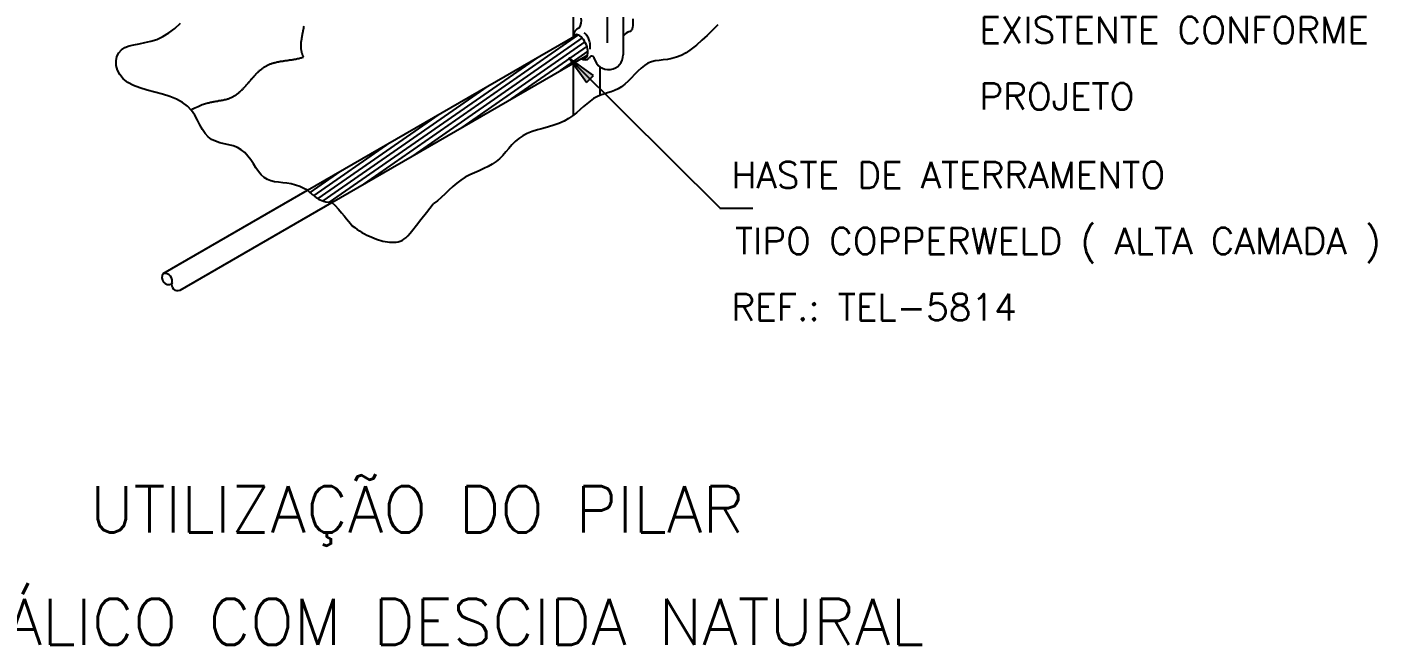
# Model space of a CAD drawing. Header units: millimetres. Extents: x -5321.6 to -5305.5, y -4645.7 to -4625.9.
# Drawn here: x -5316.03 to -5305.82, y -4645.65 to -4640.98 of the extents above; entities that cross this region are included whole.
import ezdxf
from ezdxf.enums import TextEntityAlignment as Align

# ---------------------------------------------------------------- set-up
doc = ezdxf.new("R2010")
doc.units = ezdxf.units.MM
doc.header["$LTSCALE"] = 10
doc.linetypes.add('DASHEDX2', pattern=[1.5, 1, -0.5])
doc.layers.add('Termotécnica', color=7, linetype='Continuous')
doc.styles.add('r140', font='romans.shx')
doc.styles.add('r80', font='romans.shx')

msp = doc.modelspace()

# ---------------------------------------------------------------- linework, layer by layer
at = {"layer": 'Termotécnica', "color": 2}
for p, q in [((-5311.891, -4641.051), (-5311.891, -4640.636)), ((-5311.636, -4640.835), (-5311.636, -4641.097)), ((-5314.908, -4640.988), (-5314.864, -4640.949)), ((-5311.515, -4640.877), (-5311.515, -4641.188)), ((-5315.043, -4641.071), (-5314.997, -4641.05)), ((-5314.997, -4641.05), (-5314.952, -4641.022)), ((-5314.952, -4641.022), (-5314.908, -4640.988)), ((-5313.946, -4641.064), (-5313.945, -4641.059)), ((-5313.945, -4641.059), (-5313.944, -4641.054)), ((-5313.944, -4641.049), (-5313.943, -4641.045)), ((-5313.944, -4641.054), (-5313.944, -4641.049)), ((-5313.943, -4641.045), (-5313.942, -4641.04)), ((-5313.942, -4641.04), (-5313.941, -4641.035)), ((-5313.941, -4641.035), (-5313.94, -4641.03)), ((-5313.94, -4641.03), (-5313.939, -4641.025)), ((-5313.939, -4641.025), (-5313.938, -4641.02)), ((-5313.938, -4641.02), (-5313.937, -4641.015)), ((-5313.937, -4641.015), (-5313.936, -4641.009)), ((-5313.936, -4641.009), (-5313.935, -4641.004)), ((-5313.935, -4641.004), (-5313.934, -4640.999)), ((-5313.934, -4640.999), (-5313.933, -4640.994)), ((-5313.933, -4640.994), (-5313.932, -4640.988)), ((-5313.932, -4640.988), (-5313.931, -4640.983)), ((-5313.931, -4640.983), (-5313.93, -4640.978)), ((-5313.93, -4640.978), (-5313.929, -4640.972)), ((-5310.879, -4641.041), (-5310.92, -4641.078)), ((-5310.838, -4641.001), (-5310.879, -4641.041)), ((-5310.798, -4640.96), (-5310.838, -4641.001)), ((-5315.332, -4641.174), (-5315.312, -4641.15)), ((-5315.312, -4641.15), (-5315.285, -4641.133)), ((-5315.285, -4641.133), (-5315.254, -4641.121)), ((-5315.254, -4641.121), (-5315.217, -4641.112)), ((-5315.217, -4641.112), (-5315.177, -4641.104)), ((-5315.177, -4641.104), (-5315.134, -4641.096)), ((-5315.134, -4641.096), (-5315.089, -4641.085)), ((-5315.089, -4641.085), (-5315.043, -4641.071)), ((-5313.951, -4641.103), (-5313.95, -4641.099)), ((-5313.951, -4641.107), (-5313.951, -4641.103)), ((-5313.951, -4641.111), (-5313.951, -4641.107)), ((-5313.951, -4641.115), (-5313.951, -4641.111)), ((-5313.951, -4641.119), (-5313.951, -4641.115)), ((-5313.951, -4641.123), (-5313.951, -4641.119)), ((-5313.951, -4641.126), (-5313.951, -4641.123)), ((-5313.951, -4641.13), (-5313.951, -4641.126)), ((-5313.951, -4641.134), (-5313.951, -4641.13)), ((-5313.951, -4641.137), (-5313.951, -4641.134)), ((-5313.951, -4641.141), (-5313.951, -4641.137)), ((-5313.95, -4641.144), (-5313.951, -4641.141)), ((-5313.95, -4641.09), (-5313.949, -4641.086)), ((-5313.95, -4641.095), (-5313.95, -4641.09)), ((-5313.95, -4641.099), (-5313.95, -4641.095)), ((-5313.95, -4641.147), (-5313.95, -4641.144)), ((-5313.949, -4641.151), (-5313.95, -4641.147)), ((-5313.949, -4641.082), (-5313.948, -4641.077)), ((-5313.949, -4641.086), (-5313.949, -4641.082)), ((-5313.949, -4641.154), (-5313.949, -4641.151)), ((-5313.948, -4641.157), (-5313.949, -4641.154)), ((-5313.948, -4641.077), (-5313.947, -4641.073)), ((-5313.948, -4641.16), (-5313.948, -4641.157)), ((-5313.947, -4641.163), (-5313.948, -4641.16)), ((-5313.947, -4641.068), (-5313.946, -4641.064)), ((-5313.947, -4641.073), (-5313.947, -4641.068)), ((-5310.999, -4641.145), (-5311.038, -4641.172)), ((-5310.96, -4641.114), (-5310.999, -4641.145)), ((-5310.92, -4641.078), (-5310.96, -4641.114)), ((-5315.352, -4641.234), (-5315.345, -4641.202)), ((-5315.35, -4641.268), (-5315.352, -4641.234)), ((-5315.345, -4641.202), (-5315.332, -4641.174)), ((-5314.205, -4641.266), (-5314.2, -4641.264)), ((-5314.2, -4641.264), (-5314.195, -4641.261)), ((-5314.195, -4641.261), (-5314.191, -4641.259)), ((-5314.191, -4641.259), (-5314.186, -4641.257)), ((-5314.186, -4641.257), (-5314.181, -4641.256)), ((-5314.181, -4641.256), (-5314.176, -4641.254)), ((-5314.176, -4641.254), (-5314.171, -4641.252)), ((-5314.171, -4641.252), (-5314.166, -4641.251)), ((-5314.166, -4641.251), (-5314.16, -4641.249)), ((-5314.16, -4641.249), (-5314.155, -4641.248)), ((-5314.155, -4641.248), (-5314.15, -4641.246)), ((-5314.15, -4641.246), (-5314.145, -4641.245)), ((-5314.145, -4641.245), (-5314.139, -4641.244)), ((-5314.139, -4641.244), (-5314.134, -4641.242)), ((-5314.134, -4641.242), (-5314.129, -4641.241)), ((-5314.129, -4641.241), (-5314.123, -4641.24)), ((-5314.123, -4641.24), (-5314.118, -4641.239)), ((-5314.118, -4641.239), (-5314.112, -4641.238)), ((-5314.112, -4641.238), (-5314.107, -4641.237)), ((-5314.107, -4641.237), (-5314.101, -4641.236)), ((-5314.101, -4641.236), (-5314.096, -4641.236)), ((-5314.096, -4641.236), (-5314.09, -4641.235)), ((-5314.09, -4641.235), (-5314.084, -4641.234)), ((-5314.084, -4641.234), (-5314.079, -4641.233)), ((-5314.079, -4641.233), (-5314.073, -4641.232)), ((-5314.073, -4641.232), (-5314.067, -4641.231)), ((-5314.067, -4641.231), (-5314.062, -4641.231)), ((-5314.062, -4641.231), (-5314.056, -4641.23)), ((-5314.056, -4641.23), (-5314.05, -4641.229)), ((-5314.05, -4641.229), (-5314.045, -4641.228)), ((-5314.045, -4641.228), (-5314.039, -4641.227)), ((-5314.039, -4641.227), (-5314.033, -4641.226)), ((-5314.033, -4641.226), (-5314.027, -4641.226)), ((-5314.027, -4641.226), (-5314.021, -4641.225)), ((-5314.021, -4641.225), (-5314.015, -4641.224)), ((-5314.015, -4641.224), (-5314.01, -4641.223)), ((-5314.01, -4641.223), (-5314.004, -4641.222)), ((-5314.004, -4641.222), (-5313.998, -4641.221)), ((-5313.998, -4641.221), (-5313.992, -4641.22)), ((-5313.992, -4641.22), (-5313.986, -4641.219)), ((-5313.986, -4641.219), (-5313.98, -4641.217)), ((-5313.98, -4641.217), (-5313.974, -4641.216)), ((-5313.974, -4641.216), (-5313.968, -4641.215)), ((-5313.968, -4641.215), (-5313.963, -4641.213)), ((-5313.963, -4641.213), (-5313.957, -4641.212)), ((-5313.957, -4641.212), (-5313.951, -4641.21)), ((-5313.951, -4641.21), (-5313.945, -4641.209)), ((-5313.946, -4641.166), (-5313.947, -4641.163)), ((-5313.946, -4641.169), (-5313.946, -4641.166)), ((-5313.945, -4641.172), (-5313.946, -4641.169)), ((-5313.944, -4641.175), (-5313.945, -4641.172)), ((-5313.945, -4641.209), (-5313.939, -4641.207)), ((-5313.943, -4641.178), (-5313.944, -4641.175)), ((-5313.942, -4641.18), (-5313.943, -4641.178)), ((-5313.942, -4641.183), (-5313.942, -4641.18)), ((-5313.941, -4641.186), (-5313.942, -4641.183)), ((-5313.94, -4641.188), (-5313.941, -4641.186)), ((-5313.939, -4641.191), (-5313.94, -4641.188)), ((-5313.938, -4641.194), (-5313.939, -4641.191)), ((-5313.939, -4641.207), (-5313.933, -4641.205)), ((-5313.937, -4641.196), (-5313.938, -4641.194)), ((-5313.935, -4641.199), (-5313.937, -4641.196)), ((-5313.934, -4641.201), (-5313.935, -4641.199)), ((-5313.933, -4641.204), (-5313.934, -4641.201)), ((-5313.932, -4641.206), (-5313.933, -4641.204)), ((-5311.793, -4641.398), (-5311.925, -4641.211)), ((-5311.739, -4641.344), (-5311.925, -4641.211)), ((-5311.891, -4641.645), (-5311.891, -4641.25)), ((-5311.888, -4641.248), (-5310.784, -4642.347)), ((-5311.327, -4641.252), (-5311.354, -4641.268)), ((-5311.3, -4641.241), (-5311.327, -4641.252)), ((-5311.272, -4641.234), (-5311.3, -4641.241)), ((-5311.242, -4641.23), (-5311.272, -4641.234)), ((-5311.211, -4641.227), (-5311.242, -4641.23)), ((-5311.179, -4641.223), (-5311.211, -4641.227)), ((-5311.146, -4641.217), (-5311.179, -4641.223)), ((-5311.111, -4641.207), (-5311.146, -4641.217)), ((-5311.075, -4641.193), (-5311.111, -4641.207)), ((-5311.038, -4641.172), (-5311.075, -4641.193)), ((-5315.341, -4641.303), (-5315.35, -4641.268)), ((-5315.324, -4641.337), (-5315.341, -4641.303)), ((-5315.299, -4641.369), (-5315.324, -4641.337)), ((-5314.322, -4641.367), (-5314.318, -4641.362)), ((-5314.318, -4641.362), (-5314.314, -4641.358)), ((-5314.314, -4641.358), (-5314.31, -4641.354)), ((-5314.31, -4641.354), (-5314.307, -4641.349)), ((-5314.307, -4641.349), (-5314.303, -4641.345)), ((-5314.303, -4641.345), (-5314.299, -4641.341)), ((-5314.299, -4641.341), (-5314.295, -4641.336)), ((-5314.295, -4641.336), (-5314.291, -4641.332)), ((-5314.291, -4641.332), (-5314.287, -4641.328)), ((-5314.287, -4641.328), (-5314.283, -4641.324)), ((-5314.283, -4641.324), (-5314.279, -4641.32)), ((-5314.279, -4641.32), (-5314.275, -4641.316)), ((-5314.275, -4641.316), (-5314.271, -4641.312)), ((-5314.271, -4641.312), (-5314.267, -4641.309)), ((-5314.267, -4641.309), (-5314.263, -4641.305)), ((-5314.263, -4641.305), (-5314.259, -4641.301)), ((-5314.259, -4641.301), (-5314.254, -4641.298)), ((-5314.254, -4641.298), (-5314.25, -4641.294)), ((-5314.25, -4641.294), (-5314.246, -4641.291)), ((-5314.246, -4641.291), (-5314.241, -4641.288)), ((-5314.241, -4641.288), (-5314.237, -4641.285)), ((-5314.237, -4641.285), (-5314.233, -4641.282)), ((-5314.233, -4641.282), (-5314.228, -4641.279)), ((-5314.228, -4641.279), (-5314.224, -4641.276)), ((-5314.224, -4641.276), (-5314.219, -4641.273)), ((-5314.219, -4641.273), (-5314.214, -4641.271)), ((-5314.214, -4641.271), (-5314.21, -4641.268)), ((-5314.21, -4641.268), (-5314.205, -4641.266)), ((-5311.793, -4641.398), (-5311.739, -4641.345)), ((-5311.688, -4641.495), (-5311.688, -4641.28)), ((-5311.452, -4641.362), (-5311.476, -4641.387)), ((-5311.428, -4641.336), (-5311.452, -4641.362)), ((-5311.404, -4641.311), (-5311.428, -4641.336)), ((-5311.379, -4641.288), (-5311.404, -4641.311)), ((-5311.354, -4641.268), (-5311.379, -4641.288)), ((-5315.264, -4641.397), (-5315.299, -4641.369)), ((-5315.221, -4641.42), (-5315.264, -4641.397)), ((-5315.171, -4641.439), (-5315.221, -4641.42)), ((-5315.116, -4641.456), (-5315.171, -4641.439)), ((-5315.059, -4641.471), (-5315.116, -4641.456)), ((-5314.417, -4641.469), (-5314.413, -4641.466)), ((-5314.413, -4641.466), (-5314.409, -4641.462)), ((-5314.409, -4641.462), (-5314.404, -4641.458)), ((-5314.404, -4641.458), (-5314.4, -4641.454)), ((-5314.4, -4641.454), (-5314.396, -4641.45)), ((-5314.396, -4641.45), (-5314.392, -4641.446)), ((-5314.392, -4641.446), (-5314.388, -4641.442)), ((-5314.388, -4641.442), (-5314.384, -4641.437)), ((-5314.384, -4641.437), (-5314.38, -4641.433)), ((-5314.38, -4641.433), (-5314.376, -4641.429)), ((-5314.376, -4641.429), (-5314.372, -4641.425)), ((-5314.372, -4641.425), (-5314.368, -4641.42)), ((-5314.368, -4641.42), (-5314.364, -4641.416)), ((-5314.364, -4641.416), (-5314.36, -4641.411)), ((-5314.36, -4641.411), (-5314.357, -4641.407)), ((-5314.357, -4641.407), (-5314.353, -4641.402)), ((-5314.353, -4641.402), (-5314.349, -4641.398)), ((-5314.349, -4641.398), (-5314.345, -4641.394)), ((-5314.345, -4641.394), (-5314.341, -4641.389)), ((-5314.341, -4641.389), (-5314.337, -4641.385)), ((-5314.337, -4641.385), (-5314.333, -4641.38)), ((-5314.333, -4641.38), (-5314.33, -4641.376)), ((-5314.33, -4641.376), (-5314.326, -4641.371)), ((-5314.326, -4641.371), (-5314.322, -4641.367)), ((-5311.579, -4641.458), (-5311.606, -4641.468)), ((-5311.552, -4641.446), (-5311.579, -4641.458)), ((-5311.526, -4641.43), (-5311.552, -4641.446)), ((-5311.501, -4641.41), (-5311.526, -4641.43)), ((-5311.476, -4641.387), (-5311.501, -4641.41)), ((-5315.001, -4641.487), (-5315.059, -4641.471)), ((-5314.945, -4641.504), (-5315.001, -4641.487)), ((-5314.894, -4641.524), (-5314.945, -4641.504)), ((-5314.849, -4641.548), (-5314.894, -4641.524)), ((-5314.812, -4641.577), (-5314.849, -4641.548)), ((-5314.72, -4641.573), (-5314.71, -4641.569)), ((-5314.71, -4641.569), (-5314.7, -4641.565)), ((-5314.7, -4641.565), (-5314.691, -4641.562)), ((-5314.691, -4641.562), (-5314.682, -4641.559)), ((-5314.682, -4641.559), (-5314.674, -4641.557)), ((-5314.674, -4641.557), (-5314.666, -4641.554)), ((-5314.666, -4641.554), (-5314.658, -4641.552)), ((-5314.658, -4641.552), (-5314.651, -4641.551)), ((-5314.651, -4641.551), (-5314.644, -4641.549)), ((-5314.644, -4641.549), (-5314.637, -4641.547)), ((-5314.637, -4641.547), (-5314.63, -4641.546)), ((-5314.63, -4641.546), (-5314.624, -4641.545)), ((-5314.624, -4641.545), (-5314.617, -4641.543)), ((-5314.617, -4641.543), (-5314.611, -4641.542)), ((-5314.611, -4641.542), (-5314.604, -4641.541)), ((-5314.604, -4641.541), (-5314.598, -4641.54)), ((-5314.598, -4641.54), (-5314.591, -4641.539)), ((-5314.591, -4641.539), (-5314.585, -4641.538)), ((-5314.585, -4641.538), (-5314.579, -4641.537)), ((-5314.579, -4641.537), (-5314.573, -4641.535)), ((-5314.573, -4641.535), (-5314.566, -4641.534)), ((-5314.566, -4641.534), (-5314.56, -4641.533)), ((-5314.56, -4641.533), (-5314.554, -4641.532)), ((-5314.554, -4641.532), (-5314.548, -4641.531)), ((-5314.548, -4641.531), (-5314.543, -4641.53)), ((-5314.543, -4641.53), (-5314.537, -4641.529)), ((-5314.537, -4641.529), (-5314.531, -4641.527)), ((-5314.531, -4641.527), (-5314.525, -4641.526)), ((-5314.525, -4641.526), (-5314.52, -4641.525)), ((-5314.52, -4641.525), (-5314.514, -4641.523)), ((-5314.514, -4641.523), (-5314.509, -4641.521)), ((-5314.509, -4641.521), (-5314.503, -4641.52)), ((-5314.503, -4641.52), (-5314.498, -4641.518)), ((-5314.498, -4641.518), (-5314.493, -4641.516)), ((-5314.493, -4641.516), (-5314.488, -4641.514)), ((-5314.488, -4641.514), (-5314.482, -4641.512)), ((-5314.482, -4641.512), (-5314.477, -4641.509)), ((-5314.477, -4641.509), (-5314.472, -4641.507)), ((-5314.472, -4641.507), (-5314.467, -4641.504)), ((-5314.467, -4641.504), (-5314.463, -4641.502)), ((-5314.463, -4641.502), (-5314.458, -4641.499)), ((-5314.458, -4641.499), (-5314.453, -4641.496)), ((-5314.453, -4641.496), (-5314.448, -4641.493)), ((-5314.448, -4641.493), (-5314.444, -4641.49)), ((-5314.444, -4641.49), (-5314.439, -4641.487)), ((-5314.439, -4641.487), (-5314.435, -4641.483)), ((-5314.435, -4641.483), (-5314.43, -4641.48)), ((-5314.43, -4641.48), (-5314.426, -4641.477)), ((-5314.426, -4641.477), (-5314.421, -4641.473)), ((-5314.421, -4641.473), (-5314.417, -4641.469)), ((-5311.74, -4641.519), (-5311.815, -4641.579)), ((-5311.714, -4641.505), (-5311.74, -4641.519)), ((-5311.687, -4641.494), (-5311.714, -4641.505)), ((-5311.66, -4641.485), (-5311.687, -4641.494)), ((-5311.633, -4641.477), (-5311.66, -4641.485)), ((-5311.606, -4641.468), (-5311.633, -4641.477)), ((-5314.782, -4641.61), (-5314.812, -4641.577)), ((-5314.785, -4641.607), (-5314.77, -4641.598)), ((-5314.757, -4641.646), (-5314.782, -4641.61)), ((-5314.77, -4641.598), (-5314.756, -4641.59)), ((-5314.736, -4641.683), (-5314.757, -4641.646)), ((-5314.756, -4641.59), (-5314.743, -4641.584)), ((-5314.743, -4641.584), (-5314.731, -4641.578)), ((-5314.731, -4641.578), (-5314.72, -4641.573)), ((-5311.928, -4641.671), (-5311.962, -4641.691)), ((-5311.897, -4641.65), (-5311.928, -4641.671)), ((-5311.868, -4641.626), (-5311.897, -4641.65)), ((-5311.841, -4641.603), (-5311.868, -4641.626)), ((-5311.815, -4641.579), (-5311.841, -4641.603)), ((-5314.717, -4641.719), (-5314.736, -4641.683)), ((-5314.698, -4641.753), (-5314.717, -4641.719)), ((-5314.678, -4641.783), (-5314.698, -4641.753)), ((-5312.202, -4641.769), (-5312.24, -4641.783)), ((-5312.163, -4641.756), (-5312.202, -4641.769)), ((-5312.122, -4641.745), (-5312.163, -4641.756)), ((-5312.08, -4641.733), (-5312.122, -4641.745)), ((-5312.039, -4641.721), (-5312.08, -4641.733)), ((-5312, -4641.707), (-5312.039, -4641.721)), ((-5311.962, -4641.691), (-5312, -4641.707)), ((-5314.656, -4641.809), (-5314.678, -4641.783)), ((-5314.629, -4641.828), (-5314.656, -4641.809)), ((-5314.599, -4641.842), (-5314.629, -4641.828)), ((-5314.567, -4641.853), (-5314.599, -4641.842)), ((-5314.533, -4641.861), (-5314.567, -4641.853)), ((-5314.499, -4641.869), (-5314.533, -4641.861)), ((-5314.465, -4641.878), (-5314.499, -4641.869)), ((-5312.356, -4641.87), (-5312.379, -4641.896)), ((-5312.332, -4641.844), (-5312.356, -4641.87)), ((-5312.304, -4641.821), (-5312.332, -4641.844)), ((-5312.274, -4641.801), (-5312.304, -4641.821)), ((-5312.24, -4641.783), (-5312.274, -4641.801)), ((-5314.433, -4641.89), (-5314.465, -4641.878)), ((-5314.404, -4641.907), (-5314.433, -4641.89)), ((-5314.378, -4641.928), (-5314.404, -4641.907)), ((-5314.354, -4641.954), (-5314.378, -4641.928)), ((-5314.333, -4641.983), (-5314.354, -4641.954)), ((-5312.449, -4641.974), (-5312.476, -4641.996)), ((-5312.425, -4641.949), (-5312.449, -4641.974)), ((-5312.402, -4641.923), (-5312.425, -4641.949)), ((-5312.379, -4641.896), (-5312.402, -4641.923)), ((-5314.313, -4642.013), (-5314.333, -4641.983)), ((-5314.294, -4642.043), (-5314.313, -4642.013)), ((-5314.274, -4642.071), (-5314.294, -4642.043)), ((-5314.254, -4642.097), (-5314.274, -4642.071)), ((-5312.64, -4642.08), (-5312.675, -4642.097)), ((-5312.605, -4642.065), (-5312.64, -4642.08)), ((-5312.57, -4642.049), (-5312.605, -4642.065)), ((-5312.537, -4642.033), (-5312.57, -4642.049)), ((-5312.505, -4642.016), (-5312.537, -4642.033)), ((-5312.476, -4641.996), (-5312.505, -4642.016)), ((-5314.232, -4642.117), (-5314.254, -4642.097)), ((-5314.207, -4642.132), (-5314.232, -4642.117)), ((-5314.18, -4642.142), (-5314.207, -4642.132)), ((-5314.152, -4642.149), (-5314.18, -4642.142)), ((-5314.122, -4642.153), (-5314.152, -4642.149)), ((-5314.091, -4642.156), (-5314.122, -4642.153)), ((-5314.059, -4642.16), (-5314.091, -4642.156)), ((-5314.026, -4642.165), (-5314.059, -4642.16)), ((-5313.994, -4642.174), (-5314.026, -4642.165)), ((-5313.962, -4642.185), (-5313.994, -4642.174)), ((-5312.774, -4642.159), (-5312.804, -4642.185)), ((-5312.743, -4642.136), (-5312.774, -4642.159)), ((-5312.71, -4642.115), (-5312.743, -4642.136)), ((-5312.675, -4642.097), (-5312.71, -4642.115)), ((-5313.93, -4642.2), (-5313.962, -4642.185)), ((-5313.903, -4642.213), (-5313.93, -4642.2)), ((-5312.891, -4642.268), (-5312.92, -4642.293)), ((-5312.862, -4642.241), (-5312.891, -4642.268)), ((-5312.833, -4642.213), (-5312.862, -4642.241)), ((-5312.804, -4642.185), (-5312.833, -4642.213)), ((-5312.92, -4642.293), (-5312.951, -4642.315)), ((-5310.782, -4642.348), (-5310.534, -4642.348))]:
    msp.add_line(p, q, dxfattribs=at)
at = {"layer": 'Termotécnica', "color": 3}
for p, q in [((-5313.903, -4642.213), (-5311.864, -4641.036)), ((-5313.72, -4642.306), (-5311.782, -4641.187))]:
    msp.add_line(p, q, dxfattribs=at)
at = {"layer": 'Termotécnica', "color": 1}
for p, q in [((-5311.855, -4641.038), (-5313.479, -4642.166)), ((-5311.824, -4641.06), (-5313.107, -4641.952)), ((-5311.804, -4641.09), (-5312.735, -4641.737)), ((-5311.788, -4641.123), (-5312.363, -4641.522)), ((-5311.781, -4641.161), (-5311.992, -4641.308)), ((-5312.166, -4641.21), (-5313.74, -4642.304)), ((-5312.538, -4641.425), (-5313.788, -4642.293)), ((-5312.91, -4641.64), (-5313.825, -4642.276)), ((-5313.282, -4641.854), (-5313.856, -4642.253)), ((-5313.654, -4642.069), (-5313.885, -4642.23))]:
    msp.add_line(p, q, dxfattribs=at)
at = {"layer": 'Termotécnica', "color": 1, "linetype": 'DASHEDX2'}
for p, q in [((-5314.996, -4642.844), (-5313.903, -4642.213)), ((-5314.868, -4642.969), (-5313.72, -4642.306))]:
    msp.add_line(p, q, dxfattribs=at)
at = {"layer": 'Termotécnica', "color": 2}
for points in [[(-5313.903, -4642.213), (-5313.894, -4642.222), (-5313.885, -4642.23), (-5313.876, -4642.237), (-5313.868, -4642.244), (-5313.86, -4642.25), (-5313.853, -4642.256), (-5313.845, -4642.262), (-5313.837, -4642.268), (-5313.828, -4642.274), (-5313.819, -4642.28), (-5313.808, -4642.285), (-5313.795, -4642.291), (-5313.781, -4642.296), (-5313.764, -4642.3), (-5313.744, -4642.303), (-5313.72, -4642.306)], [(-5313.72, -4642.306), (-5313.697, -4642.327), (-5313.668, -4642.357), (-5313.645, -4642.383), (-5313.625, -4642.407), (-5313.609, -4642.428), (-5313.594, -4642.448), (-5313.579, -4642.465), (-5313.564, -4642.481), (-5313.546, -4642.495), (-5313.528, -4642.509), (-5313.51, -4642.521), (-5313.491, -4642.532), (-5313.472, -4642.542), (-5313.453, -4642.552), (-5313.434, -4642.56), (-5313.416, -4642.568), (-5313.398, -4642.575), (-5313.381, -4642.582), (-5313.365, -4642.588), (-5313.348, -4642.593), (-5313.332, -4642.597), (-5313.315, -4642.601), (-5313.299, -4642.603), (-5313.282, -4642.605), (-5313.266, -4642.607), (-5313.25, -4642.607), (-5313.233, -4642.605), (-5313.218, -4642.603), (-5313.202, -4642.598), (-5313.187, -4642.592), (-5313.173, -4642.583), (-5313.159, -4642.572), (-5313.144, -4642.558), (-5313.127, -4642.538), (-5313.106, -4642.512), (-5313.079, -4642.478), (-5313.046, -4642.435), (-5313.003, -4642.381), (-5312.951, -4642.315)]]:
    msp.add_lwpolyline(points, dxfattribs=at)
for centre, radius, start, end in [((-5311.939, -4640.929), 0.109, 329.4203, 9.999), ((-5311.657, -4640.942), 0.219, 349.6218, 6.9381), ((-5311.827, -4641.045), 0.0635, 106.98, 185.6459), ((-5311.841, -4641.073), 0.0602, 41.9471, 59.3362), ((-5311.873, -4641.101), 0.103, 26.9466, 41.9471), ((-5311.928, -4641.129), 0.165, 15.1108, 26.9466), ((-5311.453, -4641.079), 0.0674, 98.7632, 153.4195), ((-5311.469, -4640.991), 0.0227, 285.1108, 324.4186), ((-5311.5, -4640.969), 0.0602, 324.4186, 348.2746), ((-5311.928, -4641.129), 0.165, 3.275, 15.1108), ((-5311.866, -4641.126), 0.103, 348.8072, 3.275), ((-5311.802, -4641.181), 0.045, 229.8335, 314.2172), ((-5311.752, -4641.218), 0.0194, 6.2306, 168.1912), ((-5311.625, -4641.189), 0.111, 193.6166, 0.7094)]:
    msp.add_arc(centre, radius, start, end, dxfattribs=at)
at = {"layer": 'Termotécnica', "color": 1}
for centre, radius, start, end in [((-5314.953, -4642.875), 0.0516, 142.1241, 295.6398), ((-5314.984, -4642.899), 0.0569, 339.0975, 99.8455), ((-5314.887, -4642.928), 0.0446, 157.9188, 295.4268)]:
    msp.add_arc(centre, radius, start, end, dxfattribs=at)
at = {"layer": 'Termotécnica', "color": 2}
msp.add_ellipse((-5311.836, -4641.124), major_axis=(0.0384, -0.087), ratio=0.460331, start_param=5.786594, end_param=9.763767, dxfattribs=at)
msp.add_solid([(-5311.925, -4641.211), (-5311.739, -4641.345), (-5311.793, -4641.398), (-5311.792, -4641.397)], dxfattribs=at)

# ---------------------------------------------------------------- texts
at = {"layer": 'Termotécnica', "color": 2, "style": 'r80'}
for s, p in [('EXISTENTE CONFORME ', (-5308.82, -4641.101)), ('PROJETO', (-5308.819, -4641.603)), ('HASTE DE ATERRAMENTO', (-5310.695, -4642.198)), ('TIPO COPPERWELD ( ALTA CAMADA )', (-5310.668, -4642.697)), ('REF.: TEL-5814', (-5310.696, -4643.198))]:
    msp.add_text(s, height=0.2, dxfattribs=at).set_placement(p)
at = {"layer": 'Termotécnica', "color": 5, "style": 'r140'}
for s, p in [(' UTILIZAÇÃO DO PILAR', (-5313.194, -4644.908)), (' METÁLICO COM DESCIDA NATURAL', (-5313.271, -4645.759))]:
    msp.add_text(s, height=0.35, dxfattribs=at).set_placement(p, align=Align.BOTTOM_CENTER)

doc.saveas('drawing.dxf')
